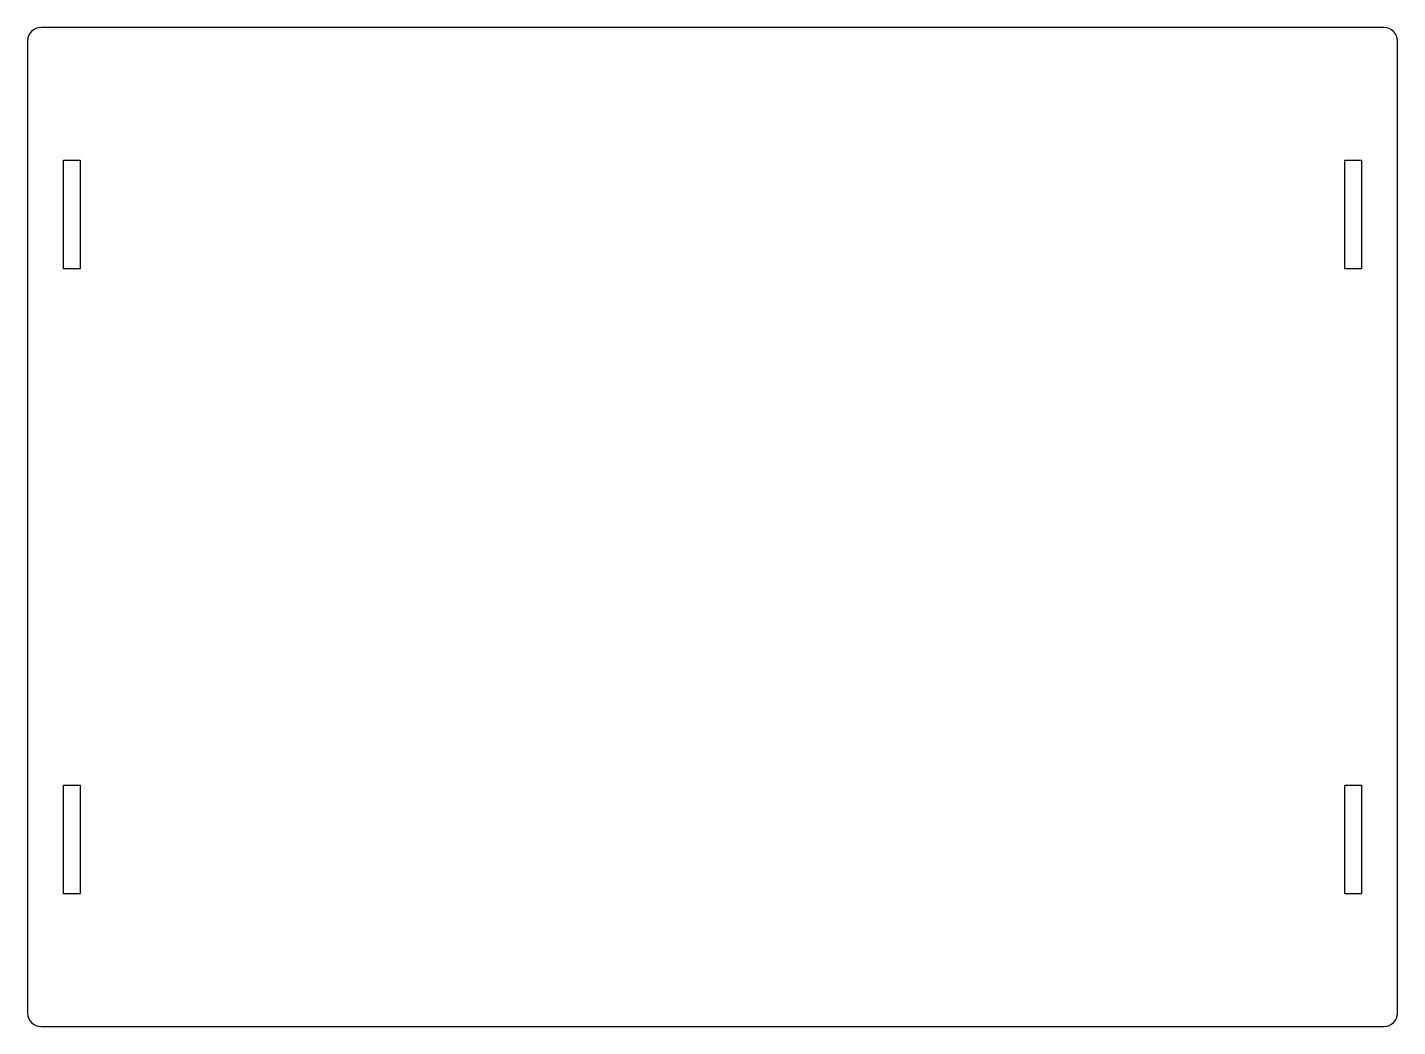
# Model space of a CAD drawing. Header units: millimetres. Extents: x -156 to 156, y -114 to 114.
import ezdxf

# ---------------------------------------------------------------- set-up
doc = ezdxf.new("R2010")
doc.units = ezdxf.units.MM
doc.layers.add('CUTOUTS', color=1, linetype='CONTINUOUS')
doc.layers.add('PERIMETER', color=5, linetype='CONTINUOUS')

msp = doc.modelspace()

# ---------------------------------------------------------------- linework, layer by layer
at = {"layer": 'CUTOUTS'}
for p, q in [((-147.65, 58.71), (-147.65, 83.51)), ((-147.65, 83.51), (-143.85, 83.51)), ((-143.85, 83.51), (-143.85, 58.71)), ((143.85, 58.71), (143.85, 83.51)), ((143.85, 83.51), (147.65, 83.51)), ((147.65, 83.51), (147.65, 58.71)), ((-143.85, 58.71), (-147.65, 58.71)), ((147.65, 58.71), (143.85, 58.71)), ((-147.65, -83.51), (-147.65, -58.71)), ((-147.65, -58.71), (-143.85, -58.71)), ((-143.85, -58.71), (-143.85, -83.51)), ((143.85, -58.71), (147.65, -58.71)), ((143.85, -83.51), (143.85, -58.71)), ((147.65, -58.71), (147.65, -83.51)), ((-143.85, -83.51), (-147.65, -83.51)), ((147.65, -83.51), (143.85, -83.51))]:
    msp.add_line(p, q, dxfattribs=at)
at = {"layer": 'PERIMETER'}
for p, q in [((152.75, 113.69), (-152.75, 113.69)), ((-155.85, 110.59), (-155.85, -110.59)), ((155.85, -110.59), (155.85, 110.59)), ((-152.75, -113.69), (152.75, -113.69))]:
    msp.add_line(p, q, dxfattribs=at)
for centre, start, end in [((-152.75, 110.59), 90, 180), ((152.75, 110.59), 0, 90), ((-152.75, -110.59), 180, 270), ((152.75, -110.59), 270, 360)]:
    msp.add_arc(centre, 3.1, start, end, dxfattribs=at)

doc.saveas('drawing.dxf')
